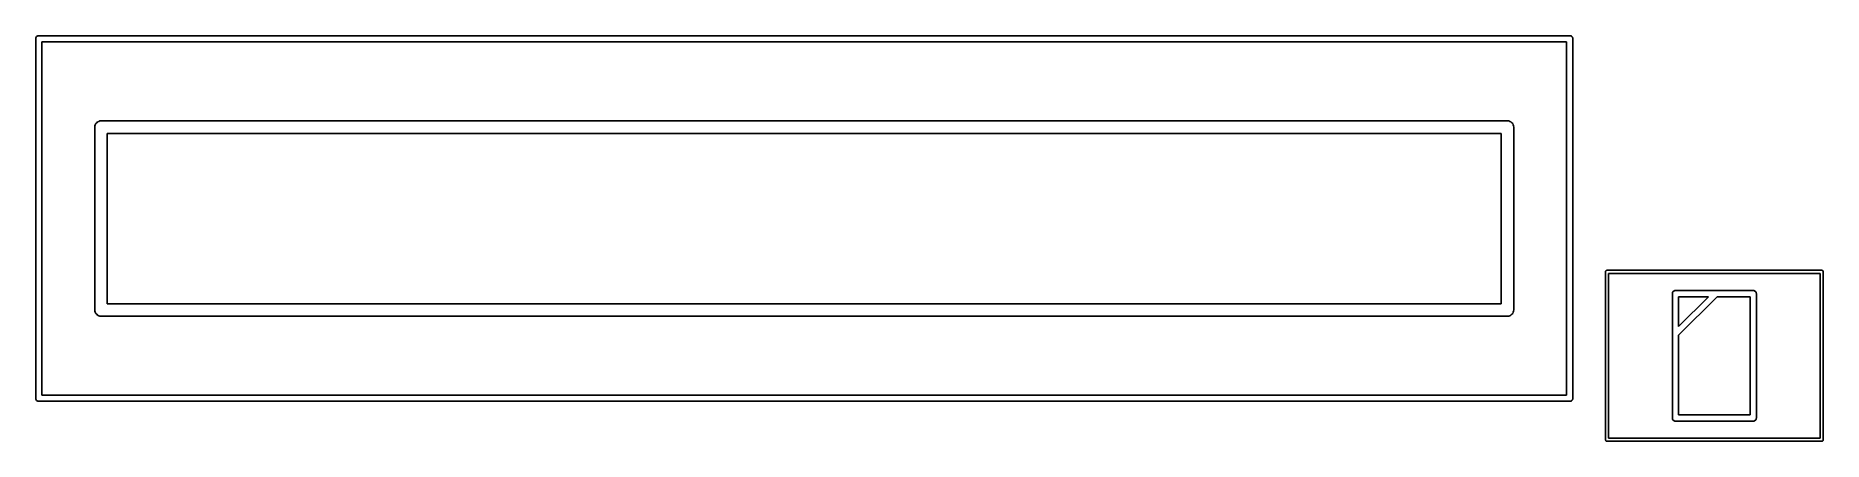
# Model space of a CAD drawing. Extents: x 100.3 to 129, y -70.5 to -30.7.
# Drawn here: x 100.28 to 129, y -37.19 to -30.67 of the extents above.
import ezdxf

# ---------------------------------------------------------------- set-up
doc = ezdxf.new("R2010")
doc.units = 0
doc.layers.add('BLACK', color=7, linetype='CONTINUOUS')

msp = doc.modelspace()

# ---------------------------------------------------------------- linework, layer by layer
at = {"layer": 'BLACK', "linetype": 'CONTINUOUS'}
for p, q in [((100.28, -30.716), (100.281, -30.7062)), ((100.28, -30.7185), (100.28, -30.716)), ((100.28, -36.4936), (100.28, -30.7185)), ((100.281, -30.7062), (100.284, -30.6968)), ((100.284, -30.6968), (100.288, -30.6881)), ((100.288, -30.6881), (100.294, -30.6805)), ((100.294, -30.6805), (100.302, -30.6742)), ((100.302, -30.6742), (100.311, -30.6696)), ((100.311, -30.6696), (100.32, -30.6667)), ((100.32, -30.6667), (100.328, -30.666)), ((100.328, -30.666), (100.33, -30.6658)), ((100.33, -30.6658), (100.332, -30.666)), ((100.332, -30.666), (124.928, -30.666)), ((124.928, -30.666), (124.93, -30.6658)), ((124.93, -30.6658), (124.932, -30.666)), ((124.932, -30.666), (124.94, -30.6667)), ((124.94, -30.6667), (124.949, -30.6696)), ((124.949, -30.6696), (124.958, -30.6742)), ((124.958, -30.6742), (124.966, -30.6805)), ((124.966, -30.6805), (124.972, -30.6881)), ((124.972, -30.6881), (124.976, -30.6968)), ((124.976, -30.6968), (124.979, -30.7062)), ((124.979, -30.7062), (124.98, -30.716)), ((124.98, -30.716), (124.98, -30.7184)), ((124.98, -30.7184), (124.98, -36.4936)), ((100.38, -30.766), (100.38, -36.446)), ((124.88, -30.766), (100.38, -30.766)), ((124.88, -36.446), (124.88, -30.766)), ((101.23, -32.136), (101.231, -32.1164)), ((101.23, -32.1409), (101.23, -32.136)), ((101.23, -35.0711), (101.23, -32.1409)), ((101.231, -32.1164), (101.237, -32.0975)), ((101.237, -32.0975), (101.246, -32.0802)), ((101.246, -32.0802), (101.259, -32.0649)), ((101.259, -32.0649), (101.274, -32.0525)), ((101.274, -32.0525), (101.292, -32.0432)), ((101.292, -32.0432), (101.31, -32.0374)), ((101.31, -32.0374), (101.325, -32.036)), ((101.325, -32.036), (101.33, -32.0355)), ((101.33, -32.0355), (101.335, -32.036)), ((101.335, -32.036), (123.925, -32.036)), ((123.925, -32.036), (123.93, -32.0355)), ((123.93, -32.0355), (123.935, -32.036)), ((123.935, -32.036), (123.95, -32.0374)), ((123.95, -32.0374), (123.968, -32.0432)), ((123.968, -32.0432), (123.986, -32.0525)), ((123.986, -32.0525), (124.001, -32.0649)), ((124.001, -32.0649), (124.014, -32.0802)), ((124.014, -32.0802), (124.023, -32.0975)), ((124.023, -32.0975), (124.029, -32.1164)), ((124.029, -32.1164), (124.03, -32.136)), ((124.03, -32.136), (124.03, -32.1409)), ((124.03, -32.1409), (124.03, -35.0711)), ((101.43, -32.236), (101.43, -34.976)), ((123.83, -32.236), (101.43, -32.236)), ((123.83, -34.976), (123.83, -32.236)), ((125.504, -34.4591), (125.506, -34.4544)), ((125.504, -34.464), (125.504, -34.4591)), ((125.504, -34.4652), (125.504, -34.464)), ((125.504, -37.1628), (125.504, -34.4652)), ((125.506, -34.4544), (125.508, -34.45)), ((125.508, -34.45), (125.511, -34.4462)), ((125.511, -34.4462), (125.515, -34.4431)), ((125.515, -34.4431), (125.519, -34.4408)), ((125.519, -34.4408), (125.524, -34.4394)), ((125.524, -34.4394), (125.528, -34.439)), ((125.528, -34.439), (125.529, -34.4389)), ((125.528, -34.439), (125.528, -34.439)), ((125.529, -34.4389), (125.53, -34.439)), ((125.53, -34.439), (128.978, -34.439)), ((128.978, -34.439), (128.979, -34.4389)), ((128.979, -34.4389), (128.98, -34.439)), ((128.98, -34.439), (128.98, -34.439)), ((128.98, -34.439), (128.984, -34.4394)), ((128.984, -34.4394), (128.989, -34.4408)), ((128.989, -34.4408), (128.993, -34.4431)), ((128.993, -34.4431), (128.997, -34.4462)), ((128.997, -34.4462), (129, -34.45)), ((129, -34.45), (129.002, -34.4544)), ((129.002, -34.4544), (129.004, -34.4591)), ((129.004, -34.4591), (129.004, -34.464)), ((129.004, -34.464), (129.004, -34.4652)), ((129.004, -34.4652), (129.004, -37.1628)), ((125.554, -34.489), (125.554, -37.139)), ((128.954, -34.489), (125.554, -34.489)), ((128.954, -37.139), (128.954, -34.489)), ((101.43, -34.976), (123.83, -34.976)), ((126.579, -34.814), (126.58, -34.8042)), ((126.579, -34.8165), (126.579, -34.814)), ((126.579, -35.4615), (126.579, -34.8165)), ((126.58, -34.8042), (126.583, -34.7948)), ((126.583, -34.7948), (126.587, -34.7861)), ((126.587, -34.7861), (126.593, -34.7785)), ((126.593, -34.7785), (126.601, -34.7722)), ((126.601, -34.7722), (126.61, -34.7676)), ((126.61, -34.7676), (126.619, -34.7647)), ((126.619, -34.7647), (126.627, -34.764)), ((126.627, -34.764), (126.629, -34.7638)), ((126.629, -34.7638), (126.631, -34.764)), ((126.631, -34.764), (127.277, -34.764)), ((127.3, -34.864), (126.679, -35.4847)), ((126.679, -34.864), (126.679, -35.3433)), ((126.679, -35.3433), (127.158, -34.864)), ((127.158, -34.864), (126.679, -34.864)), ((127.277, -34.764), (127.279, -34.7638)), ((127.279, -34.7638), (127.281, -34.764)), ((127.281, -34.764), (127.877, -34.764)), ((127.829, -34.864), (127.3, -34.864)), ((127.829, -36.764), (127.829, -34.864)), ((127.877, -34.764), (127.879, -34.7638)), ((127.879, -34.7638), (127.881, -34.764)), ((127.881, -34.764), (127.889, -34.7647)), ((127.889, -34.7647), (127.898, -34.7676)), ((127.898, -34.7676), (127.907, -34.7722)), ((127.907, -34.7722), (127.915, -34.7785)), ((127.915, -34.7785), (127.921, -34.7861)), ((127.921, -34.7861), (127.925, -34.7948)), ((127.925, -34.7948), (127.928, -34.8042)), ((127.928, -34.8042), (127.929, -34.814)), ((127.929, -34.814), (127.929, -34.8164)), ((127.929, -34.8164), (127.929, -36.8116)), ((101.23, -35.076), (101.23, -35.0711)), ((101.231, -35.0956), (101.23, -35.076)), ((101.237, -35.1145), (101.231, -35.0956)), ((101.246, -35.1318), (101.237, -35.1145)), ((101.259, -35.1471), (101.246, -35.1318)), ((101.274, -35.1595), (101.259, -35.1471)), ((101.292, -35.1688), (101.274, -35.1595)), ((101.31, -35.1746), (101.292, -35.1688)), ((101.33, -35.1765), (101.31, -35.1746)), ((101.335, -35.176), (101.33, -35.1765)), ((123.925, -35.176), (101.335, -35.176)), ((123.93, -35.1765), (123.925, -35.176)), ((123.935, -35.176), (123.93, -35.1765)), ((123.95, -35.1746), (123.935, -35.176)), ((123.968, -35.1688), (123.95, -35.1746)), ((123.986, -35.1595), (123.968, -35.1688)), ((124.001, -35.1471), (123.986, -35.1595)), ((124.014, -35.1318), (124.001, -35.1471)), ((124.023, -35.1145), (124.014, -35.1318)), ((124.029, -35.0956), (124.023, -35.1145)), ((124.03, -35.076), (124.029, -35.0956)), ((124.03, -35.0711), (124.03, -35.076)), ((126.579, -35.464), (126.579, -35.4615)), ((126.579, -35.4665), (126.579, -35.464)), ((126.579, -36.8116), (126.579, -35.4665)), ((126.679, -35.4847), (126.679, -36.764)), ((100.38, -36.446), (124.88, -36.446)), ((100.28, -36.496), (100.28, -36.4936)), ((100.281, -36.5058), (100.28, -36.496)), ((100.284, -36.5152), (100.281, -36.5058)), ((100.288, -36.5239), (100.284, -36.5152)), ((100.294, -36.5315), (100.288, -36.5239)), ((100.302, -36.5378), (100.294, -36.5315)), ((100.311, -36.5424), (100.302, -36.5378)), ((100.32, -36.5453), (100.311, -36.5424)), ((100.33, -36.5462), (100.32, -36.5453)), ((100.332, -36.546), (100.33, -36.5462)), ((124.928, -36.546), (100.332, -36.546)), ((124.93, -36.5462), (124.928, -36.546)), ((124.94, -36.5453), (124.93, -36.5462)), ((124.949, -36.5424), (124.94, -36.5453)), ((124.958, -36.5378), (124.949, -36.5424)), ((124.966, -36.5315), (124.958, -36.5378)), ((124.972, -36.5239), (124.966, -36.5315)), ((124.976, -36.5152), (124.972, -36.5239)), ((124.979, -36.5058), (124.976, -36.5152)), ((124.98, -36.4984), (124.979, -36.5058)), ((124.98, -36.4936), (124.98, -36.496)), ((124.98, -36.496), (124.98, -36.4984)), ((124.98, -36.4984), (124.98, -36.4984)), ((126.679, -36.764), (127.829, -36.764)), ((126.579, -36.814), (126.579, -36.8116)), ((126.58, -36.8238), (126.579, -36.814)), ((126.583, -36.8332), (126.58, -36.8238)), ((126.587, -36.8419), (126.583, -36.8332)), ((126.593, -36.8495), (126.587, -36.8419)), ((126.601, -36.8558), (126.593, -36.8495)), ((126.61, -36.8604), (126.601, -36.8558)), ((126.619, -36.8633), (126.61, -36.8604)), ((126.629, -36.8642), (126.619, -36.8633)), ((126.631, -36.864), (126.629, -36.8642)), ((127.877, -36.864), (126.631, -36.864)), ((127.879, -36.8642), (127.877, -36.864)), ((127.889, -36.8633), (127.879, -36.8642)), ((127.898, -36.8604), (127.889, -36.8633)), ((127.907, -36.8558), (127.898, -36.8604)), ((127.915, -36.8495), (127.907, -36.8558)), ((127.921, -36.8419), (127.915, -36.8495)), ((127.925, -36.8332), (127.921, -36.8419)), ((127.928, -36.8238), (127.925, -36.8332)), ((127.929, -36.8164), (127.928, -36.8238)), ((127.929, -36.8116), (127.929, -36.814)), ((127.929, -36.814), (127.929, -36.8164)), ((127.929, -36.8164), (127.929, -36.8164)), ((125.504, -37.164), (125.504, -37.1628)), ((125.504, -37.1689), (125.504, -37.164)), ((125.506, -37.1736), (125.504, -37.1689)), ((125.508, -37.178), (125.506, -37.1736)), ((125.511, -37.1818), (125.508, -37.178)), ((125.515, -37.1849), (125.511, -37.1818)), ((125.519, -37.1872), (125.515, -37.1849)), ((125.524, -37.1886), (125.519, -37.1872)), ((125.529, -37.1891), (125.524, -37.1886)), ((125.53, -37.189), (125.529, -37.1891)), ((128.978, -37.189), (125.53, -37.189)), ((125.554, -37.139), (128.954, -37.139)), ((128.979, -37.1891), (128.978, -37.189)), ((128.984, -37.1886), (128.979, -37.1891)), ((128.989, -37.1872), (128.984, -37.1886)), ((128.993, -37.1849), (128.989, -37.1872)), ((128.997, -37.1818), (128.993, -37.1849)), ((129, -37.178), (128.997, -37.1818)), ((129.002, -37.1736), (129, -37.178)), ((129.004, -37.1689), (129.002, -37.1736)), ((129.004, -37.1628), (129.004, -37.164)), ((129.004, -37.164), (129.004, -37.1652)), ((129.004, -37.1652), (129.004, -37.1652)), ((129.004, -37.1652), (129.004, -37.1689))]:
    msp.add_line(p, q, dxfattribs=at)

doc.saveas('drawing.dxf')
